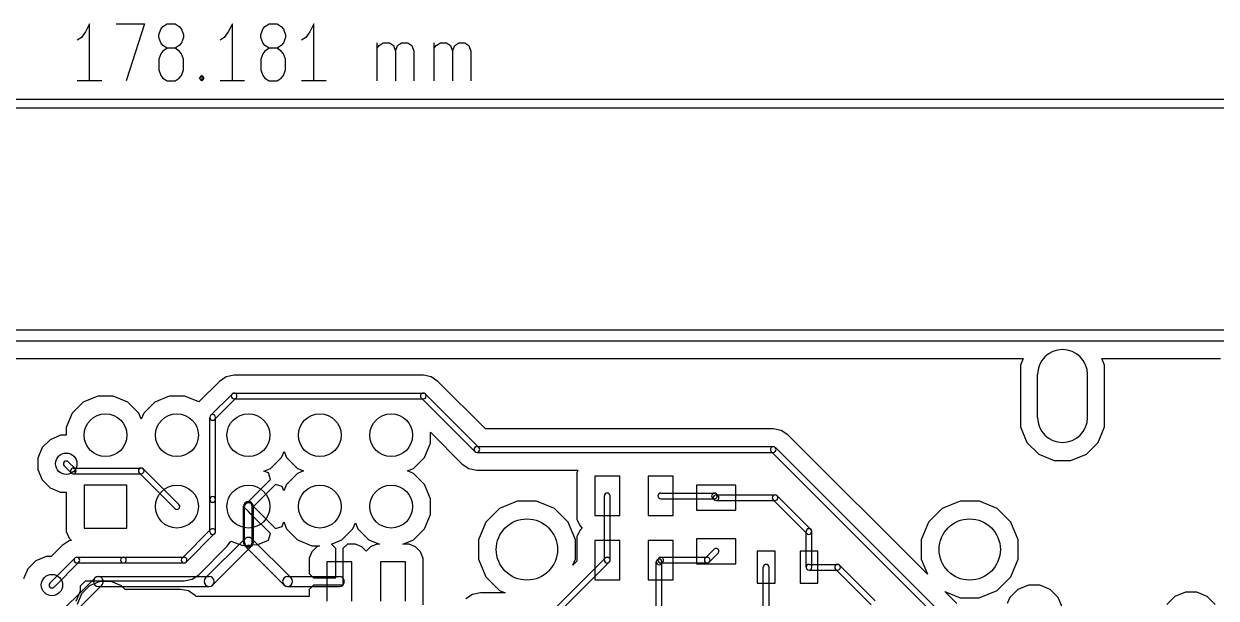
# Model space of a CAD drawing. Extents: x -29274 to 69862, y 24345 to 162744.
# Drawn here: x 23056 to 39750, y 74086 to 82136 of the extents above; entities that cross this region are included whole.
import ezdxf

# ---------------------------------------------------------------- set-up
doc = ezdxf.new("R2010")
doc.units = 0
doc.layers.add('BLACK', color=1, linetype='CONTINUOUS')

msp = doc.modelspace()

# ---------------------------------------------------------------- linework, layer by layer
at = {"layer": 'BLACK'}
for p, q in [((23977, 82136), (23920, 82022)), ((23977, 81336), (23977, 82136)), ((24348, 82136), (24748, 82136)), ((24748, 82136), (24491, 81336)), ((25004, 82098), (25062, 82136)), ((25062, 82136), (25176, 82136)), ((25176, 82136), (25233, 82098)), ((25976, 82136), (25919, 82022)), ((25976, 81336), (25976, 82136)), ((26432, 82098), (26490, 82136)), ((26490, 82136), (26604, 82136)), ((26604, 82136), (26661, 82098)), ((27118, 82136), (27061, 82022)), ((27118, 81336), (27118, 82136)), ((23920, 82022), (23862, 81946)), ((24947, 81984), (24976, 82060)), ((24947, 81946), (24947, 81984)), ((24976, 82060), (25004, 82098)), ((25233, 82098), (25262, 82060)), ((25262, 82060), (25290, 81984)), ((25290, 81984), (25290, 81946)), ((25919, 82022), (25861, 81946)), ((26375, 81984), (26404, 82060)), ((26375, 81946), (26375, 81984)), ((26404, 82060), (26432, 82098)), ((26661, 82098), (26690, 82060)), ((26690, 82060), (26718, 81984)), ((26718, 81984), (26718, 81946)), ((27061, 82022), (27003, 81946)), ((23862, 81946), (23805, 81908)), ((24976, 81870), (24947, 81946)), ((25004, 81831), (24976, 81870)), ((25062, 81793), (25004, 81831)), ((25233, 81831), (25176, 81793)), ((25262, 81870), (25233, 81831)), ((25290, 81946), (25262, 81870)), ((25861, 81946), (25804, 81908)), ((26404, 81870), (26375, 81946)), ((26432, 81831), (26404, 81870)), ((26490, 81793), (26432, 81831)), ((26661, 81831), (26604, 81793)), ((26690, 81870), (26661, 81831)), ((26718, 81946), (26690, 81870)), ((27003, 81946), (26946, 81908)), ((28003, 81336), (28003, 81870)), ((28003, 81793), (28031, 81831)), ((28031, 81831), (28089, 81870)), ((28089, 81870), (28174, 81870)), ((28174, 81870), (28231, 81831)), ((28231, 81831), (28260, 81755)), ((28260, 81755), (28289, 81831)), ((28289, 81831), (28346, 81870)), ((28346, 81870), (28431, 81870)), ((28431, 81870), (28489, 81831)), ((28489, 81831), (28517, 81755)), ((28803, 81336), (28803, 81870)), ((28803, 81793), (28831, 81831)), ((28831, 81831), (28889, 81870)), ((28889, 81870), (28974, 81870)), ((28974, 81870), (29031, 81831)), ((29031, 81831), (29060, 81755)), ((29060, 81755), (29089, 81831)), ((29089, 81831), (29146, 81870)), ((29146, 81870), (29231, 81870)), ((29231, 81870), (29289, 81831)), ((29289, 81831), (29317, 81755)), ((24976, 81717), (24947, 81641)), ((24947, 81641), (24947, 81489)), ((25004, 81755), (24976, 81717)), ((25062, 81793), (25004, 81755)), ((25176, 81793), (25062, 81793)), ((25233, 81755), (25176, 81793)), ((25262, 81717), (25233, 81755)), ((25290, 81641), (25262, 81717)), ((25290, 81489), (25290, 81641)), ((26404, 81717), (26375, 81641)), ((26375, 81641), (26375, 81489)), ((26432, 81755), (26404, 81717)), ((26490, 81793), (26432, 81755)), ((26604, 81793), (26490, 81793)), ((26661, 81755), (26604, 81793)), ((26690, 81717), (26661, 81755)), ((26718, 81641), (26690, 81717)), ((26718, 81489), (26718, 81641)), ((28260, 81755), (28260, 81336)), ((28517, 81755), (28517, 81336)), ((29060, 81755), (29060, 81336)), ((29317, 81755), (29317, 81336)), ((24947, 81489), (24976, 81412)), ((25262, 81412), (25290, 81489)), ((26375, 81489), (26404, 81412)), ((26690, 81412), (26718, 81489)), ((24148, 81336), (23805, 81336)), ((24976, 81412), (25004, 81374)), ((25004, 81374), (25062, 81336)), ((25062, 81336), (25176, 81336)), ((25176, 81336), (25233, 81374)), ((25233, 81374), (25262, 81412)), ((25518, 81374), (25547, 81412)), ((25547, 81336), (25518, 81374)), ((25547, 81412), (25575, 81374)), ((25547, 81412), (25547, 81336)), ((25575, 81374), (25547, 81336)), ((26147, 81336), (25804, 81336)), ((26404, 81412), (26432, 81374)), ((26432, 81374), (26490, 81336)), ((26490, 81336), (26604, 81336)), ((26604, 81336), (26661, 81374)), ((26661, 81374), (26690, 81412)), ((27289, 81336), (26946, 81336)), ((-8500, 81080), (61650, 81080)), ((-8500, 80960), (61650, 80960)), ((-7900, 77845), (61650, 77845)), ((-7900, 77695), (61650, 77695)), ((21756, 77445), (37048, 77445)), ((21756, 77445), (37048, 77445)), ((37048, 77445), (37011, 77354)), ((37048, 77445), (37011, 77354)), ((37011, 77354), (37011, 77120)), ((37011, 77354), (37011, 77120)), ((38189, 77354), (38151, 77445)), ((38151, 77445), (39811, 77445)), ((38189, 77354), (38151, 77445)), ((38151, 77445), (39811, 77445)), ((38189, 76720), (38189, 77354)), ((38189, 76720), (38189, 77354)), ((25889, 77188), (25795, 77125)), ((25889, 77188), (25795, 77125)), ((26000, 77210), (25889, 77188)), ((26000, 77210), (25889, 77188)), ((28650, 77210), (26000, 77210)), ((28650, 77210), (26000, 77210)), ((28761, 77188), (28650, 77210)), ((28761, 77188), (28650, 77210)), ((28855, 77125), (28761, 77188)), ((28855, 77125), (28761, 77188)), ((37250, 76620), (37250, 77220)), ((37950, 76620), (37950, 77220)), ((25795, 77125), (25506, 76837)), ((25795, 77125), (25506, 76837)), ((26000, 76960), (28650, 76960)), ((29520, 76460), (28855, 77125)), ((29520, 76460), (28855, 77125)), ((37011, 77120), (37011, 76486)), ((37011, 77120), (37011, 76486)), ((23889, 76835), (23735, 76681)), ((23889, 76835), (23735, 76681)), ((24091, 76919), (23889, 76835)), ((24091, 76919), (23889, 76835)), ((24309, 76919), (24091, 76919)), ((24309, 76919), (24091, 76919)), ((24511, 76835), (24309, 76919)), ((24511, 76835), (24309, 76919)), ((24665, 76681), (24511, 76835)), ((24665, 76681), (24511, 76835)), ((24889, 76835), (24735, 76681)), ((24889, 76835), (24735, 76681)), ((25091, 76919), (24889, 76835)), ((25091, 76919), (24889, 76835)), ((25309, 76919), (25091, 76919)), ((25309, 76919), (25091, 76919)), ((25506, 76837), (25309, 76919)), ((25506, 76837), (25309, 76919)), ((25672, 76648), (25972, 76948)), ((25728, 76592), (26028, 76892)), ((26000, 76880), (28650, 76880)), ((29371, 76142), (28622, 76891)), ((29428, 76199), (28679, 76948)), ((23735, 76681), (23651, 76479)), ((23735, 76681), (23651, 76479)), ((24700, 76597), (24665, 76681)), ((24700, 76597), (24665, 76681)), ((24735, 76681), (24700, 76597)), ((24735, 76681), (24700, 76597)), ((38189, 76486), (38189, 76720)), ((38189, 76486), (38189, 76720)), ((23651, 76479), (23651, 76369)), ((23651, 76479), (23651, 76369)), ((25660, 75470), (25660, 76620)), ((25740, 75470), (25740, 76620)), ((33550, 76460), (29520, 76460)), ((33550, 76460), (29520, 76460)), ((33661, 76438), (33550, 76460)), ((33661, 76438), (33550, 76460)), ((37011, 76486), (37101, 76270)), ((37011, 76486), (37101, 76270)), ((38099, 76269), (38189, 76486)), ((38099, 76269), (38189, 76486)), ((23424, 76308), (23312, 76196)), ((23424, 76308), (23312, 76196)), ((23571, 76369), (23424, 76308)), ((23571, 76369), (23424, 76308)), ((23651, 76369), (23571, 76369)), ((23651, 76369), (23571, 76369)), ((28749, 76261), (28749, 76411)), ((28749, 76411), (29194, 75965)), ((28749, 76261), (28749, 76411)), ((28749, 76411), (29194, 75965)), ((33755, 76375), (33661, 76438)), ((33755, 76375), (33661, 76438)), ((35709, 74421), (33755, 76375)), ((35709, 74421), (33755, 76375)), ((23312, 76196), (23251, 76050)), ((23312, 76196), (23251, 76050)), ((26665, 76059), (26700, 76144)), ((26665, 76059), (26700, 76144)), ((26700, 76144), (26735, 76059)), ((26700, 76144), (26735, 76059)), ((28665, 76059), (28749, 76261)), ((28665, 76059), (28749, 76261)), ((29400, 76210), (33550, 76210)), ((29400, 76130), (33550, 76130)), ((35971, 73692), (33522, 76141)), ((36028, 73749), (33579, 76198)), ((37101, 76270), (37266, 76104)), ((37101, 76270), (37266, 76104)), ((37933, 76104), (38099, 76269)), ((37933, 76104), (38099, 76269)), ((23251, 76050), (23251, 75891)), ((23251, 76050), (23251, 75891)), ((23679, 75998), (23778, 75899)), ((26511, 75905), (26665, 76059)), ((26511, 75905), (26665, 76059)), ((26735, 76059), (26889, 75905)), ((26735, 76059), (26889, 75905)), ((28511, 75905), (28665, 76059)), ((28511, 75905), (28665, 76059)), ((29194, 75965), (29195, 75965)), ((29194, 75965), (29195, 75965)), ((29195, 75965), (29289, 75902)), ((29195, 75965), (29289, 75902)), ((37266, 76104), (37483, 76014)), ((37266, 76104), (37483, 76014)), ((37483, 76014), (37717, 76014)), ((37483, 76014), (37717, 76014)), ((37717, 76014), (37933, 76104)), ((37717, 76014), (37933, 76104)), ((23251, 75891), (23312, 75744)), ((23251, 75891), (23312, 75744)), ((23622, 75941), (23721, 75842)), ((23750, 75910), (24700, 75910)), ((23750, 75830), (24700, 75830)), ((24672, 75841), (25171, 75342)), ((24729, 75898), (25228, 75399)), ((26415, 75866), (26511, 75905)), ((26415, 75866), (26511, 75905)), ((26481, 75842), (26415, 75866)), ((26481, 75842), (26415, 75866)), ((26508, 75748), (26481, 75842)), ((26508, 75748), (26481, 75842)), ((26889, 75835), (26735, 75681)), ((26889, 75835), (26735, 75681)), ((26889, 75905), (26973, 75870)), ((26889, 75905), (26973, 75870)), ((26973, 75870), (26889, 75835)), ((26973, 75870), (26889, 75835)), ((28426, 75870), (28511, 75905)), ((28426, 75870), (28511, 75905)), ((28511, 75835), (28426, 75870)), ((28511, 75835), (28426, 75870)), ((28665, 75681), (28511, 75835)), ((28665, 75681), (28511, 75835)), ((29289, 75902), (29400, 75880)), ((29289, 75902), (29400, 75880)), ((29400, 75880), (30815, 75880)), ((29400, 75880), (30815, 75880)), ((30815, 75880), (30801, 75845)), ((30815, 75880), (30801, 75845)), ((30801, 75845), (30801, 75746)), ((30801, 75845), (30801, 75746)), ((31050, 75795), (31050, 75245)), ((31400, 75795), (31050, 75795)), ((31400, 75245), (31400, 75795)), ((31800, 75795), (31800, 75245)), ((32150, 75795), (31800, 75795)), ((32150, 75245), (32150, 75795)), ((23312, 75744), (23424, 75632)), ((23312, 75744), (23424, 75632)), ((23424, 75632), (23570, 75571)), ((23424, 75632), (23570, 75571)), ((23900, 75670), (23900, 75070)), ((24500, 75670), (23900, 75670)), ((24500, 75070), (24500, 75670)), ((26235, 75476), (26508, 75748)), ((26235, 75476), (26508, 75748)), ((26578, 75678), (26271, 75370)), ((26578, 75678), (26271, 75370)), ((26672, 75651), (26578, 75678)), ((26672, 75651), (26578, 75678)), ((26697, 75590), (26672, 75651)), ((26697, 75590), (26672, 75651)), ((26735, 75681), (26697, 75590)), ((26735, 75681), (26697, 75590)), ((28749, 75479), (28665, 75681)), ((28749, 75479), (28665, 75681)), ((30801, 75746), (30801, 75196)), ((30801, 75746), (30801, 75196)), ((33025, 75670), (32475, 75670)), ((32475, 75670), (32475, 75320)), ((33025, 75320), (33025, 75670)), ((23570, 75571), (23651, 75571)), ((23570, 75571), (23651, 75571)), ((23651, 75571), (23651, 75021)), ((23651, 75571), (23651, 75021)), ((25660, 75020), (25660, 75470)), ((25740, 75020), (25740, 75470)), ((26200, 75441), (26235, 75476)), ((26200, 75441), (26235, 75476)), ((28749, 75261), (28749, 75479)), ((28749, 75261), (28749, 75479)), ((31185, 74620), (31185, 75520)), ((31265, 74620), (31265, 75520)), ((31975, 75560), (32725, 75560)), ((31975, 75480), (32725, 75480)), ((32697, 75492), (32721, 75468)), ((32750, 75535), (33574, 75535)), ((32753, 75548), (32777, 75524)), ((33547, 75467), (34021, 74993)), ((33603, 75523), (34077, 75049)), ((26129, 75370), (26200, 75441)), ((26129, 75370), (26200, 75441)), ((26200, 75299), (26129, 75370)), ((26200, 75299), (26129, 75370)), ((26130, 74870), (26130, 75370)), ((26145, 74870), (26145, 75370)), ((26235, 75264), (26200, 75299)), ((26235, 75264), (26200, 75299)), ((26255, 74870), (26255, 75370)), ((26270, 74870), (26270, 75370)), ((26271, 75370), (26578, 75062)), ((26271, 75370), (26578, 75062)), ((29716, 75345), (29525, 75154)), ((29716, 75345), (29525, 75154)), ((29966, 75448), (29716, 75345)), ((29966, 75448), (29716, 75345)), ((30236, 75448), (29966, 75448)), ((30236, 75448), (29966, 75448)), ((30485, 75344), (30236, 75448)), ((30485, 75344), (30236, 75448)), ((30676, 75153), (30485, 75344)), ((30676, 75153), (30485, 75344)), ((32475, 75320), (33025, 75320)), ((32750, 75455), (33574, 75455)), ((35916, 75345), (35725, 75154)), ((35916, 75345), (35725, 75154)), ((36166, 75448), (35916, 75345)), ((36166, 75448), (35916, 75345)), ((36436, 75448), (36166, 75448)), ((36436, 75448), (36166, 75448)), ((36685, 75344), (36436, 75448)), ((36685, 75344), (36436, 75448)), ((36876, 75153), (36685, 75344)), ((36876, 75153), (36685, 75344)), ((26508, 74992), (26235, 75264)), ((26508, 74992), (26235, 75264)), ((26672, 75089), (26695, 75155)), ((26672, 75089), (26695, 75155)), ((26695, 75155), (26735, 75059)), ((26695, 75155), (26735, 75059)), ((27665, 75059), (27700, 75144)), ((27665, 75059), (27700, 75144)), ((27700, 75144), (27735, 75059)), ((27700, 75144), (27735, 75059)), ((28665, 75059), (28749, 75261)), ((28665, 75059), (28749, 75261)), ((29525, 75154), (29421, 74905)), ((29525, 75154), (29421, 74905)), ((30779, 74903), (30676, 75153)), ((30779, 74903), (30676, 75153)), ((30801, 75196), (30839, 75104)), ((30801, 75196), (30839, 75104)), ((31050, 75245), (31400, 75245)), ((31800, 75245), (32150, 75245)), ((35725, 75154), (35621, 74905)), ((35725, 75154), (35621, 74905)), ((36979, 74903), (36876, 75153)), ((36979, 74903), (36876, 75153)), ((23651, 75021), (23689, 74929)), ((23651, 75021), (23689, 74929)), ((23900, 75070), (24500, 75070)), ((25272, 74649), (25671, 75048)), ((25329, 74592), (25728, 74991)), ((26481, 74898), (26508, 74992)), ((26481, 74898), (26508, 74992)), ((26578, 75062), (26672, 75089)), ((26578, 75062), (26672, 75089)), ((26735, 75059), (26889, 74905)), ((26735, 75059), (26889, 74905)), ((27511, 74905), (27665, 75059)), ((27511, 74905), (27665, 75059)), ((27735, 75059), (27889, 74905)), ((27735, 75059), (27889, 74905)), ((28511, 74905), (28665, 75059)), ((28511, 74905), (28665, 75059)), ((30839, 75036), (30801, 74945)), ((30839, 75036), (30801, 74945)), ((30839, 75104), (30873, 75070)), ((30839, 75104), (30873, 75070)), ((30873, 75070), (30839, 75036)), ((30873, 75070), (30839, 75036)), ((34010, 74520), (34010, 75020)), ((34090, 74520), (34090, 75020)), ((23594, 74824), (23439, 74669)), ((23594, 74824), (23439, 74669)), ((23595, 74825), (23594, 74825)), ((23594, 74825), (23594, 74824)), ((23595, 74825), (23594, 74825)), ((23594, 74825), (23594, 74824)), ((23689, 74888), (23595, 74825)), ((23689, 74888), (23595, 74825)), ((23689, 74929), (23723, 74895)), ((23689, 74929), (23723, 74895)), ((23723, 74895), (23689, 74888)), ((23723, 74895), (23689, 74888)), ((25505, 74415), (25905, 74814)), ((25505, 74415), (25905, 74814)), ((25601, 74370), (26150, 74919)), ((25700, 74271), (26249, 74820)), ((25905, 74815), (25953, 74886)), ((25905, 74815), (25953, 74886)), ((25905, 74814), (25905, 74815)), ((25905, 74814), (25905, 74815)), ((25953, 74886), (26121, 74827)), ((25953, 74886), (26121, 74827)), ((26121, 74827), (26334, 74838)), ((26121, 74827), (26334, 74838)), ((26700, 74271), (26151, 74820)), ((26799, 74370), (26250, 74919)), ((26334, 74838), (26481, 74898)), ((26334, 74838), (26481, 74898)), ((26889, 74905), (27091, 74821)), ((26889, 74905), (27091, 74821)), ((27159, 74806), (27089, 74736)), ((27159, 74806), (27089, 74736)), ((27091, 74821), (27195, 74821)), ((27091, 74821), (27195, 74821)), ((27195, 74821), (27159, 74806)), ((27195, 74821), (27159, 74806)), ((27364, 74844), (27511, 74905)), ((27364, 74844), (27511, 74905)), ((27425, 74783), (27364, 74844)), ((27425, 74783), (27364, 74844)), ((27587, 74845), (27525, 74783)), ((27587, 74845), (27525, 74783)), ((27699, 74844), (27587, 74845)), ((27699, 74844), (27587, 74845)), ((27791, 74806), (27699, 74844)), ((27791, 74806), (27699, 74844)), ((27850, 74747), (27791, 74806)), ((27850, 74747), (27791, 74806)), ((27909, 74806), (27850, 74747)), ((27909, 74806), (27850, 74747)), ((27889, 74905), (28035, 74844)), ((27889, 74905), (28035, 74844)), ((28001, 74844), (27909, 74806)), ((28001, 74844), (27909, 74806)), ((28035, 74844), (28001, 74844)), ((28035, 74844), (28001, 74844)), ((28364, 74844), (28511, 74905)), ((28364, 74844), (28511, 74905)), ((28450, 74844), (28364, 74844)), ((28450, 74844), (28364, 74844)), ((28541, 74806), (28450, 74844)), ((28541, 74806), (28450, 74844)), ((28611, 74736), (28541, 74806)), ((28611, 74736), (28541, 74806)), ((29421, 74905), (29421, 74635)), ((29421, 74905), (29421, 74635)), ((30779, 74633), (30779, 74903)), ((30779, 74633), (30779, 74903)), ((30801, 74945), (30801, 74846)), ((30801, 74945), (30801, 74846)), ((30801, 74846), (30801, 74607)), ((30801, 74846), (30801, 74607)), ((31050, 74895), (31050, 74345)), ((31400, 74895), (31050, 74895)), ((31400, 74345), (31400, 74895)), ((31800, 74895), (31800, 74345)), ((32150, 74895), (31800, 74895)), ((32150, 74345), (32150, 74895)), ((33025, 74920), (32475, 74920)), ((32475, 74920), (32475, 74570)), ((33025, 74570), (33025, 74920)), ((35621, 74905), (35621, 74635)), ((35621, 74905), (35621, 74635)), ((36979, 74633), (36979, 74903)), ((36979, 74633), (36979, 74903)), ((23371, 74669), (23224, 74608)), ((23371, 74669), (23224, 74608)), ((23439, 74669), (23371, 74669)), ((23439, 74669), (23371, 74669)), ((23771, 74648), (23422, 74299)), ((23800, 74660), (24450, 74660)), ((24450, 74660), (25300, 74660)), ((27089, 74736), (27051, 74645)), ((27089, 74736), (27051, 74645)), ((27051, 74645), (27051, 74546)), ((27051, 74645), (27051, 74546)), ((27425, 74370), (27425, 74783)), ((27425, 74370), (27425, 74783)), ((27525, 74783), (27525, 74420)), ((27525, 74783), (27525, 74420)), ((28649, 74644), (28611, 74736)), ((28649, 74644), (28611, 74736)), ((28649, 74094), (28649, 74644)), ((28649, 74094), (28649, 74644)), ((29421, 74635), (29524, 74385)), ((29421, 74635), (29524, 74385)), ((30447, 73899), (31196, 74648)), ((30744, 74550), (30779, 74633)), ((30744, 74550), (30779, 74633)), ((31922, 74624), (31946, 74648)), ((31975, 74660), (32625, 74660)), ((32596, 74649), (32721, 74774)), ((32653, 74592), (32778, 74717)), ((33325, 74745), (33325, 74295)), ((33575, 74745), (33325, 74745)), ((33575, 74295), (33575, 74745)), ((33925, 74745), (33925, 74295)), ((34175, 74745), (33925, 74745)), ((34175, 74295), (34175, 74745)), ((35621, 74635), (35709, 74421)), ((35621, 74635), (35709, 74421)), ((36875, 74384), (36979, 74633)), ((36875, 74384), (36979, 74633)), ((23112, 74496), (23053, 74356)), ((23112, 74496), (23053, 74356)), ((23224, 74608), (23112, 74496)), ((23224, 74608), (23112, 74496)), ((23828, 74591), (23479, 74242)), ((23800, 74580), (24450, 74580)), ((24450, 74580), (25300, 74580)), ((27051, 74546), (27050, 74432)), ((27051, 74546), (27050, 74432)), ((27650, 74595), (27300, 74595)), ((27300, 74595), (27300, 74045)), ((27650, 74045), (27650, 74595)), ((28400, 74595), (28050, 74595)), ((28050, 74595), (28050, 74045)), ((28400, 74045), (28400, 74595)), ((30504, 73842), (31253, 74591)), ((30801, 74607), (30744, 74550)), ((30801, 74607), (30744, 74550)), ((31910, 73471), (31910, 74595)), ((31975, 74580), (32625, 74580)), ((31978, 74568), (32002, 74592)), ((31990, 73471), (31990, 74595)), ((32475, 74570), (33025, 74570)), ((33410, 72470), (33410, 74520)), ((33490, 72470), (33490, 74520)), ((34050, 74560), (34450, 74560)), ((34050, 74480), (34450, 74480)), ((34422, 74491), (34921, 73992)), ((34479, 74548), (34978, 74049)), ((23426, 73746), (24049, 74369)), ((23849, 74259), (23920, 74330)), ((23849, 74259), (23920, 74330)), ((23920, 74330), (24450, 74330)), ((23920, 74330), (24450, 74330)), ((24121, 74319), (23974, 74258)), ((24121, 74319), (23974, 74258)), ((24100, 74390), (25650, 74390)), ((24280, 74319), (24121, 74319)), ((24280, 74319), (24121, 74319)), ((24426, 74258), (24280, 74319)), ((24426, 74258), (24280, 74319)), ((24450, 74330), (25300, 74330)), ((24450, 74330), (25300, 74330)), ((25300, 74330), (25411, 74352)), ((25300, 74330), (25411, 74352)), ((25411, 74352), (25505, 74415)), ((25411, 74352), (25505, 74415)), ((26750, 74390), (27474, 74390)), ((27050, 74432), (27112, 74370)), ((27050, 74432), (27112, 74370)), ((27112, 74370), (27425, 74370)), ((27112, 74370), (27425, 74370)), ((27525, 74420), (27525, 74370)), ((27525, 74420), (27525, 74370)), ((27525, 74370), (27525, 74270)), ((27525, 74370), (27525, 74270)), ((29524, 74385), (29715, 74194)), ((29524, 74385), (29715, 74194)), ((31050, 74345), (31400, 74345)), ((31800, 74345), (32150, 74345)), ((33325, 74295), (33575, 74295)), ((33925, 74295), (34175, 74295)), ((36684, 74193), (36875, 74384)), ((36684, 74193), (36875, 74384)), ((23525, 73647), (24148, 74270)), ((23788, 74044), (23849, 74190)), ((23788, 74044), (23849, 74190)), ((23862, 74146), (23801, 74000)), ((23862, 74146), (23801, 74000)), ((23849, 74190), (23849, 74259)), ((23849, 74190), (23849, 74259)), ((23974, 74258), (23862, 74146)), ((23974, 74258), (23862, 74146)), ((24100, 74250), (25650, 74250)), ((24474, 74210), (24426, 74258)), ((24474, 74210), (24426, 74258)), ((25250, 74210), (24474, 74210)), ((25250, 74210), (24474, 74210)), ((25361, 74188), (25250, 74210)), ((25361, 74188), (25250, 74210)), ((25455, 74125), (25361, 74188)), ((25455, 74125), (25361, 74188)), ((25470, 74110), (25455, 74125)), ((25470, 74110), (25455, 74125)), ((26750, 74250), (27474, 74250)), ((27112, 74270), (27050, 74208)), ((27112, 74270), (27050, 74208)), ((27050, 74208), (27050, 74110)), ((27050, 74208), (27050, 74110)), ((27375, 74270), (27112, 74270)), ((27375, 74270), (27112, 74270)), ((27425, 74270), (27375, 74270)), ((27425, 74270), (27375, 74270)), ((27525, 74270), (27425, 74270)), ((27525, 74270), (27425, 74270)), ((29339, 74138), (29245, 74075)), ((29339, 74138), (29245, 74075)), ((29450, 74160), (29339, 74138)), ((29450, 74160), (29339, 74138)), ((29796, 74160), (29450, 74160)), ((29796, 74160), (29450, 74160)), ((29715, 74194), (29796, 74160)), ((29715, 74194), (29796, 74160)), ((36120, 74010), (35951, 74179)), ((35951, 74179), (36164, 74090)), ((36120, 74010), (35951, 74179)), ((35951, 74179), (36164, 74090)), ((36434, 74090), (36684, 74193)), ((36434, 74090), (36684, 74193)), ((36974, 74208), (36862, 74096)), ((36974, 74208), (36862, 74096)), ((37121, 74269), (36974, 74208)), ((37121, 74269), (36974, 74208)), ((37280, 74269), (37121, 74269)), ((37280, 74269), (37121, 74269)), ((37426, 74208), (37280, 74269)), ((37426, 74208), (37280, 74269)), ((37538, 74096), (37426, 74208)), ((37538, 74096), (37426, 74208)), ((39321, 74169), (39174, 74108)), ((39321, 74169), (39174, 74108)), ((39480, 74169), (39321, 74169)), ((39480, 74169), (39321, 74169)), ((39626, 74108), (39480, 74169)), ((39626, 74108), (39480, 74169)), ((27050, 74110), (25470, 74110)), ((27050, 74110), (25470, 74110)), ((28649, 73995), (28649, 74094)), ((28649, 73995), (28649, 74094)), ((36164, 74090), (36434, 74090)), ((36164, 74090), (36434, 74090)), ((36862, 74096), (36826, 74010)), ((36862, 74096), (36826, 74010)), ((37599, 73949), (37538, 74096)), ((37599, 73949), (37538, 74096)), ((39174, 74108), (39062, 73996)), ((39174, 74108), (39062, 73996)), ((39738, 73996), (39626, 74108)), ((39738, 73996), (39626, 74108))]:
    msp.add_line(p, q, dxfattribs=at)
for centre, radius in [((24200, 76370), 300), ((25200, 76370), 300), ((26200, 76370), 300), ((27200, 76370), 300), ((28200, 76370), 300), ((23650, 75970), 150), ((25200, 75370), 300), ((26200, 75370), 300), ((27200, 75370), 300), ((28200, 75370), 300), ((30100, 74769), 429), ((36300, 74769), 429), ((23450, 74270), 150)]:
    msp.add_circle(centre, radius, dxfattribs=at)
for centre, radius, start, end in [((37600, 77220), 350, 360, 540), ((26000, 76920), 40, 90, 270), ((26000, 76920), 40, 315, 495), ((28650, 76920), 40, 405, 585), ((28650, 76920), 40, 270, 450), ((25700, 76620), 40, 360, 540), ((25700, 76620), 40, 135, 315), ((37600, 76620), 350, 180, 360), ((29400, 76170), 40, 90, 270), ((29400, 76170), 40, 225, 405), ((33550, 76170), 40, 405, 585), ((33550, 76170), 40, 270, 450), ((23651, 75969), 40, 45, 225), ((23750, 75870), 40, 90, 270), ((23749, 75871), 40, 225, 405), ((24700, 75870), 40, 45, 225), ((24700, 75870), 40, 270, 450), ((25700, 75470), 40, 360, 540), ((25700, 75470), 40, 180, 360), ((31225, 75520), 40, 360, 540), ((31975, 75520), 40, 90, 270), ((32725, 75520), 40, 45, 225), ((32750, 75495), 40, 90, 270), ((32749, 75496), 40, 225, 405), ((32725, 75520), 40, 270, 450), ((33575, 75495), 40, 45, 225), ((33574, 75495), 40, 270, 450), ((25200, 75370), 40, 225, 405), ((26200, 75370), 70, 360, 540), ((26200, 75370), 55, 360, 540), ((25700, 75020), 40, 180, 360), ((25699, 75019), 40, 315, 495), ((34050, 75020), 40, 360, 540), ((34049, 75021), 40, 225, 405), ((26200, 74870), 70, 180, 360), ((26201, 74869), 70, 405, 585), ((26200, 74870), 55, 180, 360), ((26199, 74869), 70, 315, 495), ((23800, 74620), 40, 90, 270), ((23800, 74620), 40, -45, 135), ((24450, 74620), 40, 90, 270), ((24450, 74620), 40, 270, 450), ((25301, 74621), 40, 135, 315), ((25300, 74620), 40, 270, 450), ((31225, 74620), 40, 315, 495), ((31950, 74595), 40, 360, 540), ((31950, 74596), 40, 135, 315), ((31975, 74620), 40, 90, 270), ((31974, 74620), 40, 315, 495), ((32625, 74621), 40, 135, 315), ((32625, 74620), 40, 270, 450), ((32749, 74745), 40, 315, 495), ((31225, 74620), 40, 180, 360), ((33450, 74520), 40, 360, 540), ((34050, 74520), 40, 90, 270), ((34050, 74520), 40, 180, 360), ((34450, 74520), 40, 45, 225), ((34450, 74520), 40, 270, 450), ((23450, 74270), 40, 135, 315), ((24100, 74320), 70, 90, 270), ((24099, 74320), 70, 315, 495), ((25651, 74321), 70, 135, 315), ((25650, 74320), 70, 270, 450), ((26750, 74320), 70, 90, 270), ((26749, 74321), 70, 225, 405), ((27474, 74320), 70, 270, 450)]:
    msp.add_arc(centre, radius, start, end, dxfattribs=at)

doc.saveas('drawing.dxf')
